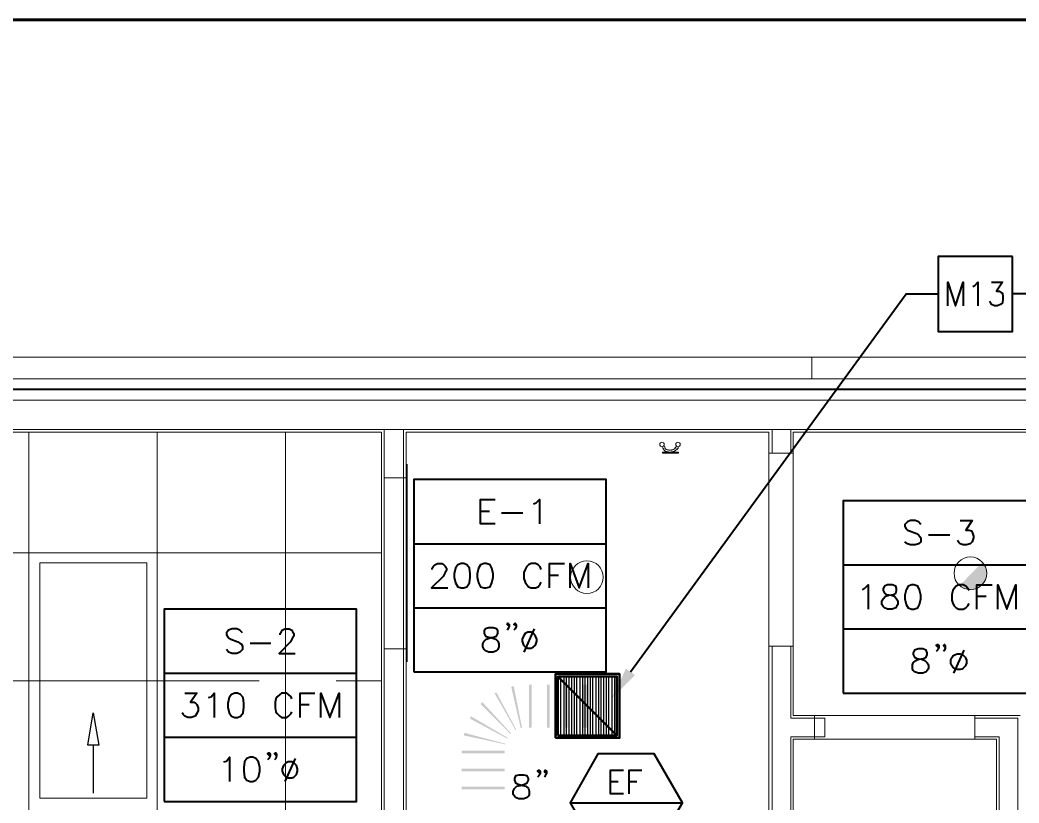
# Model space of a CAD drawing. Header units: inches. Extents: x 5 to 516, y -193 to 129.
# Drawn here: x 399.59 to 415.17, y -111.85 to -99.64 of the extents above; entities that cross this region are included whole.
import ezdxf

# ---------------------------------------------------------------- set-up
doc = ezdxf.new("R2010")
doc.units = ezdxf.units.IN
doc.header["$MEASUREMENT"] = 0
doc.linetypes.add('PDF_IMPORT', pattern=[1, 0.8, -0.2])
doc.layers.add('PDF10_Geometry', color=7, linetype='Continuous')
doc.layers.add('PDF10_Solid Fills', color=7, linetype='Continuous')

msp = doc.modelspace()

# ---------------------------------------------------------------- hatches: boundary and pattern name
at = {"layer": 'PDF10_Solid Fills', "true_color": 0x4d4d4d, "transparency": 33554559}
for points in [[(414.6272706, -108.1381881), (414.5972718, -108.0981897), (414.5572734, -108.1381881), (414.55727, -108.1381881), (414.4672737, -108.2281844), (414.6672655, -108.2281844), (414.6472664, -108.1781865), (414.6272672, -108.1381881)], [(414.6672655, -108.2281878), (414.4672737, -108.2281878), (414.4172757, -108.2781858), (414.3672777, -108.3281804), (414.6672655, -108.3281804), (414.6672655, -108.2781858)], [(414.6472664, -108.3781783), (414.3272794, -108.3781783), (414.2772814, -108.4181767), (414.237283, -108.4581751), (414.2372864, -108.4581751), (414.2772848, -108.4881739), (414.5572734, -108.4881739), (414.5972718, -108.4581751), (414.5972684, -108.4581751), (414.6272672, -108.4181767)], [(414.6672655, -108.3281838), (414.3672777, -108.3281838), (414.3272794, -108.3781817), (414.6472664, -108.3781817)], [(414.5572734, -108.4881773), (414.2772848, -108.4881773), (414.3272827, -108.5081764), (414.3272794, -108.5081764), (414.3672777, -108.5281756), (414.4672737, -108.5281756), (414.5172716, -108.5081764), (414.517275, -108.5081764)]]:
    msp.add_hatch(color=251, dxfattribs=at).paths.add_polyline_path(points)
at = {"layer": 'PDF10_Solid Fills', "transparency": 33554559}
h = msp.add_hatch(color=256, dxfattribs=at)
h.paths.add_polyline_path([(407.317564, -110.7180833), (407.3275636, -110.7080837), (407.0175762, -110.1281073), (406.9875774, -110.1381069)])
h.paths.add_polyline_path([(406.6075929, -110.5380906), (407.1875693, -110.848078), (407.1975689, -110.8380784), (406.6175925, -110.4980922)])
for points in [[(407.2475669, -110.0381109), (407.3975608, -110.6880845), (407.41756, -110.6780849), (407.2875653, -110.0281113)], [(407.5275555, -110.0081155), (407.5275555, -110.6780883), (407.5675539, -110.6780883), (407.5675539, -110.0081155)], [(407.8075441, -110.0081155), (407.8075441, -110.6780883), (407.8475425, -110.6780883), (407.8475425, -110.0081155)], [(408.0875328, -110.0081155), (408.0875328, -110.6780883), (408.1275311, -110.6780883), (408.1275311, -110.0081155)], [(408.3675214, -110.0081155), (408.3675214, -110.6780883), (408.4375186, -110.6780883), (408.4375186, -110.0081155)], [(406.7675864, -110.3081033), (407.2375673, -110.7780843), (407.2475669, -110.7680847), (406.7975852, -110.2781046)], [(406.5075969, -110.7980801), (407.1575705, -110.9380744), (407.1575705, -110.9280748), (406.5175965, -110.7580817)], [(406.4776015, -111.0780687), (407.1475743, -111.0780687), (407.1475743, -111.0380703), (406.4776015, -111.0380703)], [(406.4776015, -111.3580573), (407.1475743, -111.3580573), (407.1475743, -111.3180589), (406.4776015, -111.3180589)], [(406.4776015, -111.6380459), (407.1475743, -111.6380459), (407.1475743, -111.5980476), (406.4776015, -111.5980476)]]:
    msp.add_hatch(color=256, dxfattribs=at).paths.add_polyline_path(points)

# ---------------------------------------------------------------- linework, layer by layer
at = {"layer": 'PDF10_Geometry', "lineweight": 60}
msp.add_lwpolyline([(492.0841215, -99.6385468), (357.0896039, -99.6385468), (357.0896039, -189.6248923), (492.0841215, -189.6248923)], dxfattribs=at)
at = {"layer": 'PDF10_Geometry', "lineweight": 40}
for points in [[(415.0672493, -103.3283868), (413.9072964, -103.3283868), (413.9072964, -104.4983393), (415.0672493, -104.4983393)], [(405.7276286, -109.8081236), (408.7275068, -109.8081236), (408.7275068, -106.8082455), (405.7276286, -106.8082455)], [(412.4273565, -110.1381069), (415.4272347, -110.1381069), (415.4272347, -107.1382287), (412.4273565, -107.1382287)], [(406.4675986, -108.1181889), (406.4176006, -108.1381881), (406.3776022, -108.188186), (406.357603, -108.2781824), (406.357603, -108.3281804), (406.3776022, -108.4181767), (406.4176006, -108.4781743), (406.4675986, -108.4981735), (406.5075969, -108.4981735), (406.5575949, -108.4781743), (406.5975933, -108.4181767), (406.6075929, -108.3281804), (406.6075929, -108.2781824), (406.5975933, -108.188186), (406.5575949, -108.1381881), (406.5075969, -108.1181889)], [(406.8275839, -108.1181889), (406.7675864, -108.1381881), (406.7375876, -108.188186), (406.7175884, -108.2781824), (406.7175884, -108.3281804), (406.7375876, -108.4181767), (406.7675864, -108.4781743), (406.8275839, -108.4981735), (406.8575827, -108.4981735), (406.9175803, -108.4781743), (406.9475791, -108.4181767), (406.9675782, -108.3281804), (406.9675782, -108.2781824), (406.9475791, -108.188186), (406.9175803, -108.1381881), (406.8575827, -108.1181889)], [(413.1173319, -108.4481789), (413.0673339, -108.4681781), (413.0473347, -108.5081764), (413.0473347, -108.5381752), (413.0673339, -108.5781736), (413.0973327, -108.5981728), (413.1773294, -108.6081724), (413.2273274, -108.6281716), (413.2573262, -108.6681699), (413.2773254, -108.6981687), (413.2773254, -108.7581663), (413.2573262, -108.7881651), (413.2473266, -108.8081643), (413.187329, -108.8281634), (413.1173319, -108.8281634), (413.0673339, -108.8081643), (413.0473347, -108.7881651), (413.0273355, -108.7581663), (413.0273355, -108.6981687), (413.0473347, -108.6681699), (413.0873331, -108.6281716), (413.1373311, -108.6081724), (413.2073282, -108.5981728), (413.2473266, -108.5781736), (413.2573262, -108.5381752), (413.2573262, -108.5081764), (413.2473266, -108.4681781), (413.187329, -108.4481789)], [(413.4973165, -108.4481789), (413.4373189, -108.4681781), (413.4073201, -108.5281756), (413.3873209, -108.6081724), (413.3873209, -108.6681699), (413.4073201, -108.7581663), (413.4373189, -108.8081643), (413.4973165, -108.8281634), (413.5273152, -108.8281634), (413.5873128, -108.8081643), (413.6173116, -108.7581663), (413.6373108, -108.6681699), (413.6373108, -108.6081724), (413.6173116, -108.5281756), (413.5873128, -108.4681781), (413.5273152, -108.4481789)], [(401.83779, -111.8280416), (404.8376681, -111.8280416), (404.8376681, -108.8281634), (401.83779, -108.8281634)], [(406.8975845, -109.1181483), (406.8475865, -109.1381475), (406.8275873, -109.1681462), (406.8275873, -109.2081446), (406.8475865, -109.248143), (406.8775853, -109.2581426), (406.9475825, -109.2781418), (407.00758, -109.298141), (407.0375788, -109.3281397), (407.057578, -109.3681381), (407.057578, -109.4181361), (407.0375788, -109.4581345), (407.0175796, -109.4781337), (406.9675816, -109.4981328), (406.8975845, -109.4981328), (406.8475865, -109.4781337), (406.8275873, -109.4581345), (406.8075881, -109.4181361), (406.8075881, -109.3681381), (406.8275873, -109.3281397), (406.8575861, -109.298141), (406.9175837, -109.2781418), (406.9875808, -109.2581426), (407.0175796, -109.248143), (407.0375788, -109.2081446), (407.0375788, -109.1681462), (407.0175796, -109.1381475), (406.9675816, -109.1181483)], [(407.5075563, -109.1881488), (407.4675579, -109.208148), (407.4375592, -109.2481464), (407.41756, -109.2981444), (407.41756, -109.3281431), (407.4375592, -109.3881407), (407.4675579, -109.4181395), (407.5075563, -109.4381387), (407.5575543, -109.4381387), (407.5975527, -109.4181395), (407.6275514, -109.3881407), (407.6475506, -109.3281431), (407.6475506, -109.2981444), (407.6275514, -109.2481464), (407.5975527, -109.208148), (407.5575543, -109.1881488)], [(413.5973124, -109.4481383), (413.5373148, -109.4681375), (413.5173156, -109.5081358), (413.5173156, -109.5381346), (413.5373148, -109.578133), (413.5773132, -109.5981322), (413.6473104, -109.6081318), (413.6973083, -109.628131), (413.7373067, -109.6681293), (413.7573059, -109.6981281), (413.7573059, -109.7581257), (413.7373067, -109.7881245), (413.7173075, -109.8081236), (413.6673096, -109.8281228), (413.5973124, -109.8281228), (413.5373148, -109.8081236), (413.5173156, -109.7881245), (413.507316, -109.7581257), (413.507316, -109.6981281), (413.5173156, -109.6681293), (413.557314, -109.628131), (413.607312, -109.6081318), (413.6773091, -109.5981322), (413.7173075, -109.578133), (413.7373067, -109.5381346), (413.7373067, -109.5081358), (413.7173075, -109.4681375), (413.6673096, -109.4481383)], [(402.9377453, -110.1381069), (402.8877473, -110.158106), (402.847749, -110.208104), (402.8277498, -110.2981004), (402.8277498, -110.3580979), (402.847749, -110.4480943), (402.8877473, -110.4980922), (402.9377453, -110.5180914), (402.9777437, -110.5180914), (403.0277416, -110.4980922), (403.06774, -110.4480943), (403.0777396, -110.3580979), (403.0777396, -110.2981004), (403.06774, -110.208104), (403.0277416, -110.158106), (402.9777437, -110.1381069)], [(403.1777356, -111.1380662), (403.1277376, -111.1580654), (403.0877392, -111.2080634), (403.0777396, -111.2980597), (403.0777396, -111.3580573), (403.0877392, -111.4480537), (403.1277376, -111.4980516), (403.1777356, -111.5180508), (403.2177339, -111.5180508), (403.2677319, -111.4980516), (403.3077303, -111.4480537), (403.3277295, -111.3580573), (403.3277295, -111.2980597), (403.3077303, -111.2080634), (403.2677319, -111.1580654), (403.2177339, -111.1380662)], [(403.7677082, -111.2080668), (403.7377094, -111.228066), (403.697711, -111.2680644), (403.6777119, -111.3180623), (403.6777119, -111.3580607), (403.697711, -111.4080587), (403.7377094, -111.448057), (403.7677082, -111.4580566), (403.8277058, -111.4580566), (403.8577045, -111.448057), (403.8977029, -111.4080587), (403.9177021, -111.3580607), (403.9177021, -111.3180623), (403.8977029, -111.2680644), (403.8577045, -111.228066), (403.8277058, -111.2080668)], [(407.367562, -111.4180549), (407.317564, -111.4280545), (407.2975648, -111.4680528), (407.2975648, -111.4980516), (407.317564, -111.53805), (407.3575624, -111.5580492), (407.4275596, -111.5780484), (407.4775575, -111.588048), (407.5175559, -111.6280463), (407.5275555, -111.6680447), (407.5275555, -111.7180427), (407.5175559, -111.7480415), (407.4975567, -111.7680407), (407.4475588, -111.7880398), (407.367562, -111.7880398), (407.317564, -111.7680407), (407.2975648, -111.7480415), (407.2775657, -111.7180427), (407.2775657, -111.6680447), (407.2975648, -111.6280463), (407.3375632, -111.588048), (407.3875612, -111.5780484), (407.4575583, -111.5580492), (407.4975567, -111.53805), (407.5175559, -111.4980516), (407.5175559, -111.4680528), (407.4975567, -111.4280545), (407.4475588, -111.4180549)]]:
    msp.add_lwpolyline(points, close=True, dxfattribs=at)
for points in [[(414.0572937, -104.0983521), (414.0572937, -103.7283672), (414.1772888, -104.0983521), (414.297284, -103.7283672), (414.297284, -104.0983521)], [(414.4472745, -103.7983643), (414.4772733, -103.7783651), (414.5272712, -103.7283672), (414.5272712, -104.0983521)], [(414.7372661, -103.7283706), (414.9072592, -103.7283706), (414.8172628, -103.8683649), (414.8572612, -103.8683649), (414.88726, -103.8883641), (414.9072592, -103.8983637), (414.9172588, -103.9583612), (414.9172588, -103.98836), (414.9072592, -104.0483576), (414.8772604, -104.0783563), (414.8272624, -104.0983555), (414.7872641, -104.0983555), (414.7372661, -104.0783563), (414.7272665, -104.0583572), (414.7072673, -104.0283584)], [(409.1074913, -109.8081236), (413.4073167, -103.9083632), (413.9072964, -103.9083632)], [(416.9771751, -107.3082252), (415.5672324, -103.9083632), (415.0672527, -103.9083632)], [(396.2680128, -105.3982993), (427.5267433, -105.3982993)], [(406.997577, -107.4982141), (406.7675864, -107.4982141), (406.7675864, -107.1182295), (406.997577, -107.1182295)], [(407.5975561, -107.18823), (407.6375544, -107.1682309), (407.6875524, -107.1182329), (407.6875524, -107.4982175)], [(406.7675864, -107.2982222), (406.9075807, -107.2982222)], [(407.0975764, -107.3282244), (407.427563, -107.3282244)], [(413.6373108, -107.5082171), (413.5973124, -107.4682187), (413.5473144, -107.4482195), (413.4773173, -107.4482195), (413.4273193, -107.4682187), (413.3873209, -107.5082171), (413.3873209, -107.5382158), (413.4073201, -107.5782142), (413.4273193, -107.5982134), (413.4573181, -107.608213), (413.5673136, -107.6482114), (413.5973124, -107.6682106), (413.6173116, -107.6882097), (413.6373108, -107.7182085), (413.6373108, -107.7782061), (413.5973124, -107.8082049), (413.5473144, -107.8282041), (413.4773173, -107.8282041), (413.4273193, -107.8082049), (413.3873209, -107.7782061)], [(414.2472826, -107.4482195), (414.4372749, -107.4482195), (414.337279, -107.5982134), (414.3872769, -107.5982134), (414.4272753, -107.608213), (414.4372749, -107.6282122), (414.4572741, -107.6882097), (414.4572741, -107.7182085), (414.4372749, -107.7782061), (414.4072761, -107.8082049), (414.3472785, -107.8282041), (414.2972806, -107.8282041), (414.2472826, -107.8082049), (414.2272834, -107.7882057), (414.2072842, -107.7582069)], [(405.7276286, -107.8082049), (408.7275068, -107.8082049)], [(413.7573059, -107.6682106), (414.0872925, -107.6682106)], [(406.0176202, -108.2081886), (406.0176202, -108.1881894), (406.0376194, -108.1581907), (406.0576186, -108.1381915), (406.097617, -108.1181923), (406.1676141, -108.1181923), (406.1976129, -108.1381915), (406.2176121, -108.1581907), (406.2376113, -108.1881894), (406.2376113, -108.2281878), (406.2176121, -108.2581866), (406.1876133, -108.3181842), (406.0076206, -108.4981768), (406.2576105, -108.4981768)], [(407.7175512, -108.2081886), (407.697552, -108.1681902), (407.6675532, -108.1381915), (407.6275548, -108.1181923), (407.5575577, -108.1181923), (407.5175593, -108.1381915), (407.4875605, -108.1681902), (407.4675613, -108.2081886), (407.4475621, -108.2581866), (407.4475621, -108.3481829), (407.4675613, -108.4081805), (407.4875605, -108.4381793), (407.5175593, -108.4781777), (407.5575577, -108.4981768), (407.6275548, -108.4981768), (407.6675532, -108.4781777), (407.697552, -108.4381793), (407.7175512, -108.4081805)], [(407.8475425, -108.4981735), (407.8475425, -108.1181889), (408.0775332, -108.1181889)], [(408.1675295, -108.4981735), (408.1675295, -108.1181889), (408.3075238, -108.4981735), (408.4475181, -108.1181889), (408.4475181, -108.4981735)], [(412.4273565, -108.1381881), (415.4272347, -108.1381881)], [(407.8475425, -108.2981816), (407.9875368, -108.2981816)], [(412.7273443, -108.5281756), (412.7573431, -108.5081764), (412.8173407, -108.4481789), (412.8173407, -108.8281634)], [(414.3872769, -108.5381718), (414.3672777, -108.5081731), (414.337279, -108.4681747), (414.2972806, -108.4481755), (414.2272834, -108.4481755), (414.187285, -108.4681747), (414.1572863, -108.5081731), (414.1372871, -108.5381718), (414.1172879, -108.5981694), (414.1172879, -108.6881657), (414.1372871, -108.7381637), (414.1572863, -108.7781621), (414.187285, -108.8081609), (414.2272834, -108.8281601), (414.2972806, -108.8281601), (414.337279, -108.8081609), (414.3672777, -108.7781621), (414.3872769, -108.7381637)], [(414.507272, -108.8281634), (414.507272, -108.4481789), (414.7472623, -108.4481789)], [(414.837262, -108.8281634), (414.837262, -108.4481789), (414.9772564, -108.8281634), (415.1172507, -108.4481789), (415.1172507, -108.8281634)], [(414.507272, -108.6281716), (414.657266, -108.6281716)], [(405.7276286, -108.8081643), (408.7275068, -108.8081643)], [(407.2175715, -109.0681537), (407.1975723, -109.0781533), (407.1875727, -109.0681537), (407.1975723, -109.0481545), (407.2175715, -109.0681537), (407.2175715, -109.0981525), (407.1975723, -109.1381509), (407.1875727, -109.15815)], [(407.3275636, -109.0681537), (407.3075644, -109.0781533), (407.2875653, -109.0681537), (407.3075644, -109.0481545), (407.3275636, -109.0681537), (407.3275636, -109.0981525), (407.3075644, -109.1381509), (407.2875653, -109.15815)], [(403.0577404, -109.198145), (403.017742, -109.1581467), (402.9677441, -109.1381475), (402.8977469, -109.1381475), (402.8377494, -109.1581467), (402.8077506, -109.198145), (402.8077506, -109.2281438), (402.8277498, -109.2681422), (402.8377494, -109.2781418), (402.8777477, -109.298141), (402.9877433, -109.3381393), (403.017742, -109.3581385), (403.0377412, -109.3681381), (403.0577404, -109.4081365), (403.0577404, -109.4581345), (403.017742, -109.4981328), (402.9677441, -109.518132), (402.8977469, -109.518132), (402.8377494, -109.4981328), (402.8077506, -109.4581345)], [(403.6477131, -109.2281472), (403.6477131, -109.208148), (403.6677123, -109.1781492), (403.6777119, -109.15815), (403.7177102, -109.1381509), (403.7877074, -109.1381509), (403.8277058, -109.15815), (403.8377054, -109.1781492), (403.8577045, -109.208148), (403.8577045, -109.2481464), (403.8377054, -109.2781452), (403.8077066, -109.3381427), (403.6277139, -109.5181354), (403.8777037, -109.5181354)], [(407.6075523, -109.1381475), (407.4475588, -109.4981328)], [(412.4273565, -109.1381475), (415.4272347, -109.1381475)], [(403.1777356, -109.3581385), (403.4977226, -109.3581385)], [(413.9172994, -109.3981369), (413.8973002, -109.4181361), (413.877301, -109.3981369), (413.8973002, -109.3781377), (413.9172994, -109.3981369), (413.9172994, -109.4381353), (413.8973002, -109.4681341), (413.877301, -109.4881333)], [(414.0172953, -109.3981369), (414.0072957, -109.4181361), (413.9872966, -109.3981369), (414.0072957, -109.3781377), (414.0172953, -109.3981369), (414.0172953, -109.4381353), (414.0072957, -109.4681341), (413.9872966, -109.4881333)], [(414.3072802, -109.4681375), (414.1472867, -109.8281228)], [(401.83779, -109.8281228), (404.8376681, -109.8281228)], [(402.157777, -110.1381069), (402.3477693, -110.1381069), (402.2477733, -110.2781012), (402.2977713, -110.2781012), (402.3277701, -110.2981004), (402.3477693, -110.3180995), (402.3677684, -110.3680975), (402.3677684, -110.4080959), (402.3477693, -110.4580939), (402.3177705, -110.4980922), (402.2577729, -110.5180914), (402.2077749, -110.5180914), (402.157777, -110.4980922), (402.1377778, -110.478093), (402.1177786, -110.4480943)], [(402.5277586, -110.2081074), (402.5677569, -110.1981078), (402.6177549, -110.1381102), (402.6177549, -110.5180948)], [(403.8277058, -110.2281066), (403.8177062, -110.1981078), (403.7777078, -110.1581094), (403.747709, -110.1381102), (403.6677123, -110.1381102), (403.6377135, -110.1581094), (403.5977151, -110.1981078), (403.5777159, -110.2281066), (403.5677163, -110.2781046), (403.5677163, -110.3681009), (403.5777159, -110.4280985), (403.5977151, -110.4580973), (403.6377135, -110.4980956), (403.6677123, -110.5180948), (403.747709, -110.5180948), (403.7777078, -110.4980956), (403.8177062, -110.4580973), (403.8277058, -110.4280985)], [(403.9577039, -110.5180914), (403.9577039, -110.1381069), (404.1876945, -110.1381069)], [(404.2776909, -110.5180914), (404.2776909, -110.1381069), (404.4176852, -110.5180914), (404.5676791, -110.1381069), (404.5676791, -110.5180914)], [(403.9577039, -110.3180995), (404.0976982, -110.3180995)], [(401.83779, -110.8280822), (404.8376681, -110.8280822)], [(403.4877196, -111.0880717), (403.4677204, -111.1080709), (403.4477212, -111.0880717), (403.4677204, -111.0680725), (403.4877196, -111.0880717), (403.4877196, -111.1180704), (403.4677204, -111.1580688), (403.4477212, -111.178068)], [(403.5877155, -111.0880717), (403.5777159, -111.1080709), (403.5577167, -111.0880717), (403.5777159, -111.0680725), (403.5877155, -111.0880717), (403.5877155, -111.1180704), (403.5777159, -111.1580688), (403.5577167, -111.178068)], [(402.7677488, -111.2080668), (402.8077472, -111.1980672), (402.8577452, -111.1380696), (402.8577452, -111.5180542)], [(403.8777071, -111.1580654), (403.7177136, -111.5180508)], [(408.1675295, -111.8480408), (409.9174584, -111.8480408), (409.4774763, -111.0880717), (408.5975121, -111.0880717), (408.1675295, -111.8480408), (408.5975121, -112.5980103), (409.4774763, -112.5980103), (409.9174584, -111.8480408)], [(407.697552, -111.3580573), (407.6775528, -111.3780565), (407.6575536, -111.3580573), (407.6775528, -111.3380581), (407.697552, -111.3580573), (407.697552, -111.3980557), (407.6775528, -111.4280545), (407.6575536, -111.4480537)], [(407.7975479, -111.3580573), (407.7775487, -111.3780565), (407.7675492, -111.3580573), (407.7775487, -111.3380581), (407.7975479, -111.3580573), (407.7975479, -111.3980557), (407.7775487, -111.4280545), (407.7675492, -111.4480537)], [(408.9974992, -111.7080465), (408.7975073, -111.7080465), (408.7975073, -111.3380615), (408.9974992, -111.3380615)], [(409.0874922, -111.7080465), (409.0874922, -111.3380615), (409.287484, -111.3380615)], [(408.7975073, -111.5180508), (408.9175024, -111.5180508)], [(409.0874922, -111.5180508), (409.2074873, -111.5180508)]]:
    msp.add_lwpolyline(points, dxfattribs=at)
at = {"layer": 'PDF10_Geometry', "linetype": 'PDF_IMPORT', "lineweight": 13, "ltscale": 0.49998}
msp.add_lwpolyline([(398.8279088, -104.8983197), (425.06685, -104.8983197), (425.06685, -104.6083314), (427.5167471, -104.6083348)], dxfattribs=at)
at = {"layer": 'PDF10_Geometry', "lineweight": 13}
for points in [[(396.2680128, -105.5682958), (396.2680128, -104.898323), (427.5267433, -104.898323), (427.5267433, -105.5682958)], [(411.9373798, -104.8983197), (411.9373798, -105.2383058)], [(427.5267433, -105.2383058), (396.2680128, -105.2383058), (391.9381886, -105.2383058)], [(396.2280144, -105.7382855), (396.2280144, -106.0682721), (405.2276489, -106.0682721)], [(405.2276489, -124.0275462), (405.2276489, -106.0682755)], [(422.6869399, -106.0682755), (411.6473882, -106.0682755), (411.6473882, -106.3982621), (411.2674036, -106.3982621), (411.2674036, -106.0682755), (405.6076335, -106.0682755), (405.6076335, -114.6079287), (411.2674036, -114.6079287), (411.2674036, -109.4081399), (411.6473882, -109.4081399), (411.6473882, -110.488096), (411.9773748, -110.488096), (411.9773748, -110.858081), (411.6473882, -110.858081), (411.6473882, -116.8578373), (414.8172595, -116.8578373), (414.8172595, -110.858081), (414.4772733, -110.858081), (414.4772733, -110.488096), (415.1872444, -110.488096)], [(409.607471, -106.3082658), (409.6274702, -106.3382646)], [(409.8574643, -106.3982587), (409.6074744, -106.3982587)], [(409.6374732, -106.2882666), (409.6474728, -106.3182654)], [(409.707467, -106.3482642), (409.7574649, -106.3482642)], [(409.8274621, -106.2882666), (409.8074629, -106.3182654)], [(409.8574643, -106.3082658), (409.8374651, -106.3382646)], [(411.2674036, -109.4081399), (411.2674036, -106.3982621)], [(411.6473882, -109.4081399), (411.6473882, -106.3982621)], [(405.6276327, -109.6481301), (405.6276327, -106.5682552)], [(405.6276327, -109.4481349), (405.2676473, -109.4481349), (405.2676473, -106.7782433), (405.6276327, -106.7782433)], [(414.4772767, -110.488096), (411.9773782, -110.488096)], [(411.9773782, -110.8580776), (414.4772767, -110.8580776)]]:
    msp.add_lwpolyline(points, dxfattribs=at)
at = {"layer": 'PDF10_Geometry', "lineweight": 0}
msp.add_lwpolyline([(427.5267501, -105.5682958), (396.2680196, -105.5682958), (396.2680196, -106.0282772), (427.5267501, -106.0282772)], close=True, dxfattribs=at)
at = {"layer": 'PDF10_Geometry', "color": 251, "lineweight": 13, "true_color": 0x4d4d4d}
for points in [[(399.7278723, -131.0272619), (399.7278723, -106.0682755)], [(401.727791, -131.0272619), (401.727791, -106.0682755)], [(403.7277098, -131.0272619), (403.7277098, -106.0682755)], [(390.8082345, -107.9481992), (405.2276489, -107.9481992)]]:
    msp.add_lwpolyline(points, dxfattribs=at)
at = {"layer": 'PDF10_Geometry', "lineweight": 0}
for points in [[(422.7269382, -123.9875478), (405.2676473, -123.9875478), (405.2676473, -106.0282772)], [(405.5676351, -106.0282772), (405.5676351, -114.6479271), (411.3174016, -114.6479271), (411.3174016, -109.4081399), (411.6073898, -109.4081399), (411.6073898, -110.5280944), (412.1373683, -110.5280944), (412.1373683, -110.8180826), (411.6073898, -110.8180826), (411.6073898, -116.9078353), (414.8572578, -116.9078353), (414.8572578, -110.8180826), (414.4772733, -110.8180826), (414.4772733, -110.5280944), (415.1472461, -110.5280944), (415.1472461, -114.4879336), (418.3971141, -114.4879336)], [(411.6073898, -106.0282772), (411.6073898, -106.3982621), (411.3174016, -106.3982621), (411.3174016, -106.0282772)]]:
    msp.add_lwpolyline(points, dxfattribs=at)
at = {"layer": 'PDF10_Geometry', "lineweight": 13}
msp.add_lwpolyline([(409.607471, -106.3782595), (409.8574609, -106.3782595), (409.8574609, -106.3982587), (409.607471, -106.3982587)], close=True, dxfattribs=at)
at = {"layer": 'PDF10_Geometry', "color": 251, "lineweight": 13, "true_color": 0x4d4d4d}
msp.add_lwpolyline([(399.8978688, -111.7780403), (401.5678009, -111.7780403), (401.5678009, -108.1081893), (399.8978688, -108.1081893)], close=True, dxfattribs=at)
at = {"layer": 'PDF10_Geometry', "color": 251, "linetype": 'PDF_IMPORT', "lineweight": 13, "ltscale": 5.999756, "true_color": 0x4d4d4d}
msp.add_lwpolyline([(386.5184053, -109.948118), (405.2276489, -109.948118)], dxfattribs=at)
at = {"layer": 'PDF10_Geometry', "lineweight": 50}
for points in [[(407.9375422, -110.8380784), (408.9375016, -110.8380784), (408.9375016, -109.838119), (407.9375422, -109.838119)], [(407.9775406, -110.7980801), (408.8975033, -110.7980801), (408.8975033, -109.8781174), (407.9775406, -109.8781174)]]:
    msp.add_lwpolyline(points, close=True, dxfattribs=at)
msp.add_lwpolyline([(407.9775406, -109.8781174), (408.8975033, -110.7980801)], dxfattribs=at)
at = {"layer": 'PDF10_Geometry', "color": 253, "lineweight": 25, "true_color": 0xb3b3b3}
for points in [[(408.017539, -109.8781174), (408.017539, -110.7980801)], [(408.0675336, -109.8781174), (408.0675336, -110.7980801)], [(408.107532, -109.8781174), (408.107532, -110.7980801)], [(408.1475303, -109.8781174), (408.1475303, -110.7980801)], [(408.1875287, -109.8781174), (408.1875287, -110.7980801)], [(408.2275271, -109.8781174), (408.2275271, -110.7980801)], [(408.2675255, -109.8781174), (408.2675255, -110.7980801)], [(408.3175268, -109.8781174), (408.3175268, -110.7980801)], [(408.3575252, -109.8781174), (408.3575252, -110.7980801)], [(408.3975236, -109.8781174), (408.3975236, -110.7980801)], [(408.4375219, -109.8781174), (408.4375219, -110.7980801)], [(408.4775203, -109.8781174), (408.4775203, -110.7980801)], [(408.5175187, -109.8781174), (408.5175187, -110.7980801)], [(408.5675133, -109.8781174), (408.5675133, -110.7980801)], [(408.6075116, -109.8781174), (408.6075116, -110.7980801)], [(408.64751, -109.8781174), (408.64751, -110.7980801)], [(408.6875084, -109.8781174), (408.6875084, -110.7980801)], [(408.7275068, -109.8781174), (408.7275068, -110.7980801)], [(408.7675051, -109.8781174), (408.7675051, -110.7980801)], [(408.8175065, -109.8781174), (408.8175065, -110.7980801)], [(408.8575049, -109.8781174), (408.8575049, -110.7980801)], [(400.7278317, -110.9480774), (400.7278317, -111.6980469)]]:
    msp.add_lwpolyline(points, dxfattribs=at)
msp.add_lwpolyline([(400.6478349, -110.9480774), (400.7278317, -110.4480977), (400.817828, -110.9480774)], close=True, dxfattribs=at)
at = {"layer": 'PDF10_Geometry', "lineweight": 13}
for centre in [(409.5990364, -106.2597699), (409.8490364, -106.2597699)]:
    msp.add_circle(centre, 0.0349985, dxfattribs=at)
at = {"layer": 'PDF10_Geometry', "color": 251, "lineweight": 13, "true_color": 0x4d4d4d}
for centre in [(408.4290296, -108.329774), (414.4090309, -108.2697764)]:
    msp.add_circle(centre, 0.254993, dxfattribs=at)
at = {"layer": 'PDF10_Geometry', "lineweight": 40}
msp.add_circle((414.2252202, -109.6487301), 0.1237877, dxfattribs=at)
at = {"layer": 'PDF10_Geometry', "lineweight": 13}
for centre, radius, start, end in [((409.6990326, -106.2797672), 0.0949989, 210.00095847, 269.99758597), ((409.6990325, -106.2797673), 0.0649983, 210.00048315, 269.99806127), ((409.7490365, -106.2797665), 0.0649983, 270.00193875, 329.99951683), ((409.7490347, -106.2797681), 0.0949989, 270.00241402, 329.99904154)]:
    msp.add_arc(centre, radius, start, end, dxfattribs=at)
at = {"layer": 'PDF10_Solid Fills', "transparency": 33554559}
msp.add_solid([(409.1774919, -109.8581182), (408.8175065, -110.2181036), (409.0374976, -109.7581223)], dxfattribs=at)

doc.saveas('drawing.dxf')
